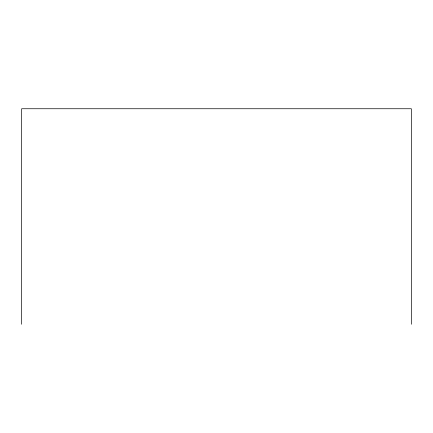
<?xml version="1.0" encoding="UTF-8"?>
<svg xmlns="http://www.w3.org/2000/svg" width="433" height="433" viewBox="0 0 433 433"><rect width="100%" height="100%" fill="white"/><g stroke="black" fill="none" stroke-linecap="round" stroke-linejoin="round"><path stroke-width="0.65" d="M411.35 324.257L411.35 108.743L21.65 108.743L21.65 324.257"/></g></svg>
